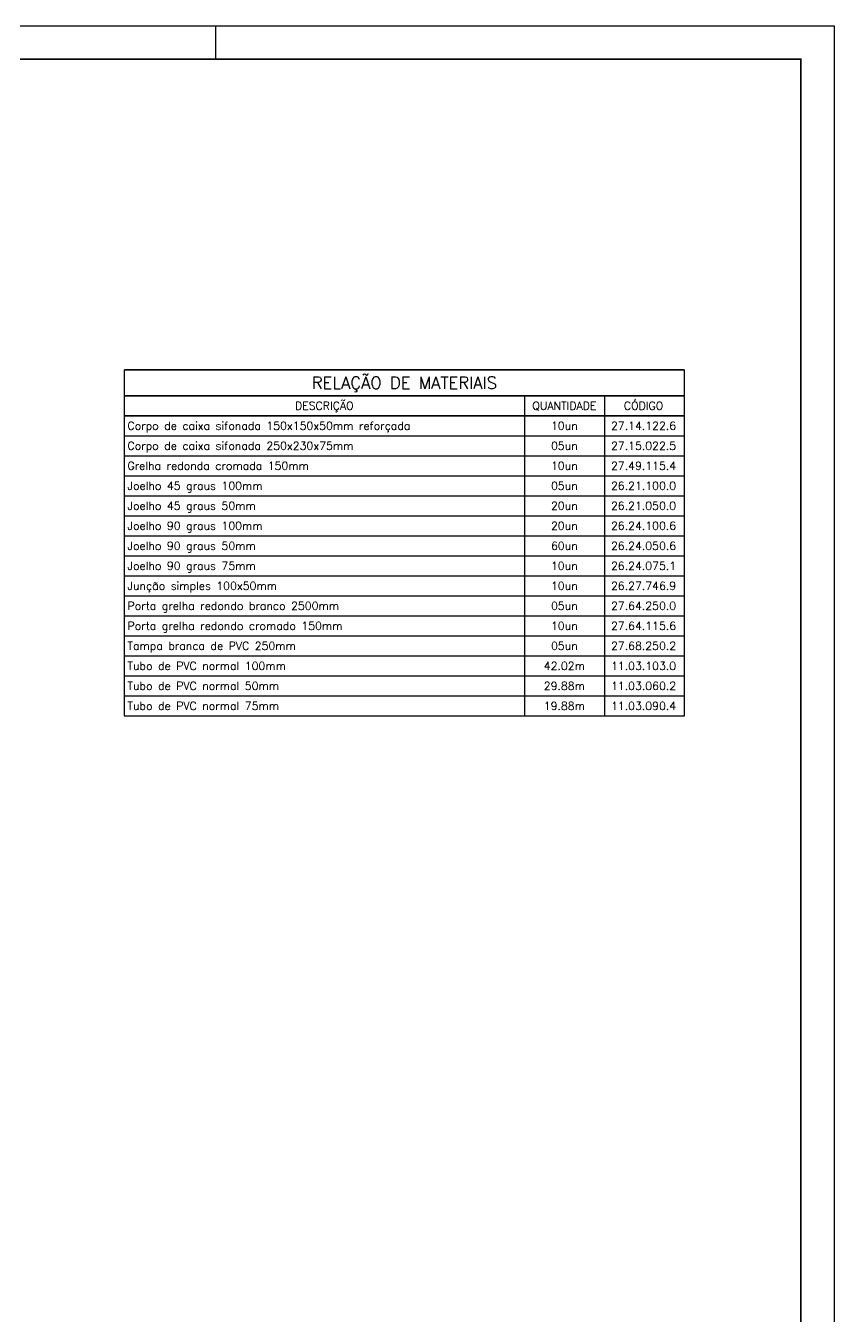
# Model space of a CAD drawing. Extents: x 241 to 398, y 106 to 179.
# Drawn here: x 267.01 to 279.14, y 120.94 to 140.29 of the extents above; entities that cross this region are included whole.
import ezdxf
from ezdxf.enums import TextEntityAlignment as Align

# ---------------------------------------------------------------- set-up
doc = ezdxf.new("R2010")
doc.units = 0
doc.layers.get('0').update_dxf_attribs({"linetype": 'CONTINUOUS'})
doc.layers.add('tigretxt', color=7, linetype='CONTINUOUS')
doc.styles.add('trgleg', font='romans.shx')

msp = doc.modelspace()

# ---------------------------------------------------------------- linework, layer by layer
for p, q in [((241.524, 140.2921), (279.1371, 140.2921)), ((269.8588, 140.2921), (269.8588, 139.7921)), ((279.1371, 140.2921), (279.1371, 105.5821))]:
    msp.add_line(p, q)
at = {"const_width": 0.0236}
msp.add_lwpolyline([(242.024, 139.7921), (278.6371, 139.7921), (278.6371, 106.0821), (242.024, 106.0821)], close=True, dxfattribs=at)
at = {"layer": 'tigretxt'}
for p, q in [((274.4897, 134.7453), (274.4897, 129.9453)), ((275.6897, 134.7453), (275.6897, 129.9453)), ((268.4897, 134.1453), (276.8897, 134.1453)), ((268.4897, 133.8453), (276.8897, 133.8453)), ((268.4897, 133.5453), (276.8897, 133.5453)), ((268.4897, 133.2453), (276.8897, 133.2453)), ((268.4897, 132.9453), (276.8897, 132.9453)), ((268.4897, 132.6453), (276.8897, 132.6453)), ((268.4897, 132.3453), (276.8897, 132.3453)), ((268.4897, 132.0453), (276.8897, 132.0453)), ((268.4897, 131.7453), (276.8897, 131.7453)), ((268.4897, 131.4453), (276.8897, 131.4453)), ((268.4897, 131.1453), (276.8897, 131.1453)), ((268.4897, 130.8453), (276.8897, 130.8453)), ((268.4897, 130.5453), (276.8897, 130.5453)), ((268.4897, 130.2453), (276.8897, 130.2453)), ((268.4897, 129.9453), (276.8897, 129.9453))]:
    msp.add_line(p, q, dxfattribs=at)
at = {"layer": 'tigretxt', "const_width": 0.024}
for points in [[(268.4897, 135.1353), (276.8897, 135.1353)], [(268.4897, 129.9453), (268.4897, 135.1353)], [(276.8897, 129.9453), (276.8897, 135.1353)], [(268.4897, 134.7453), (276.8897, 134.7453)], [(268.4897, 134.4453), (276.8897, 134.4453)]]:
    msp.add_lwpolyline(points, dxfattribs=at)

# ---------------------------------------------------------------- texts
at = {"layer": 'tigretxt', "color": 2, "style": 'trgleg'}
msp.add_text('RELAÇÃO DE MATERIAIS', height=0.18, dxfattribs=at).set_placement((272.6897, 134.9403), align=Align.MIDDLE_CENTER)
at = {"layer": 'tigretxt', "style": 'trgleg'}
for s, p in [('DESCRIÇÃO', (271.4897, 134.5953)), ('CÓDIGO', (276.2777, 134.5953)), ('QUANTIDADE', (275.0897, 134.5953)), ('10un', (275.0897, 134.2953)), ('27.14.122.6', (276.2777, 134.2953)), ('05un', (275.0897, 133.9953)), ('27.15.022.5', (276.2777, 133.9953)), ('10un', (275.0897, 133.6953)), ('27.49.115.4', (276.2777, 133.6953)), ('05un', (275.0897, 133.3953)), ('26.21.100.0', (276.2777, 133.3953)), ('20un', (275.0897, 133.0953)), ('26.21.050.0', (276.2777, 133.0953)), ('20un', (275.0897, 132.7953)), ('26.24.100.6', (276.2777, 132.7953)), ('60un', (275.0897, 132.4953)), ('26.24.050.6', (276.2777, 132.4953)), ('10un', (275.0897, 132.1953)), ('26.24.075.1', (276.2777, 132.1953)), ('10un', (275.0897, 131.8953)), ('26.27.746.9', (276.2777, 131.8953)), ('05un', (275.0897, 131.5953)), ('27.64.250.0', (276.2777, 131.5953)), ('10un', (275.0897, 131.2953)), ('27.64.115.6', (276.2777, 131.2953)), ('05un', (275.0897, 130.9953)), ('27.68.250.2', (276.2777, 130.9953)), ('42.02m', (275.0897, 130.6953)), ('11.03.103.0', (276.2777, 130.6953)), ('29.88m', (275.0897, 130.3953)), ('11.03.060.2', (276.2777, 130.3953)), ('19.88m', (275.0897, 130.0953)), ('11.03.090.4', (276.2777, 130.0953))]:
    msp.add_text(s, height=0.12, dxfattribs=at).set_placement(p, align=Align.MIDDLE_CENTER)
for s, p in [('Corpo de caixa sifonada 150x150x50mm reforçada', (268.5377, 134.2953)), ('Corpo de caixa sifonada 250x230x75mm', (268.5377, 133.9953)), ('Grelha redonda cromada 150mm', (268.5377, 133.6953)), ('Joelho 45 graus 100mm', (268.5377, 133.3953)), ('Joelho 45 graus 50mm', (268.5377, 133.0953)), ('Joelho 90 graus 100mm', (268.5377, 132.7953)), ('Joelho 90 graus 50mm', (268.5377, 132.4953)), ('Joelho 90 graus 75mm', (268.5377, 132.1953)), ('Junção simples 100x50mm', (268.5377, 131.8953)), ('Porta grelha redondo branco 2500mm', (268.5377, 131.5953)), ('Porta grelha redondo cromado 150mm', (268.5377, 131.2953)), ('Tampa branca de PVC 250mm', (268.5377, 130.9953)), ('Tubo de PVC normal 100mm', (268.5377, 130.6953)), ('Tubo de PVC normal 50mm', (268.5377, 130.3953)), ('Tubo de PVC normal 75mm', (268.5377, 130.0953))]:
    msp.add_text(s, height=0.12, dxfattribs=at).set_placement(p, align=Align.MIDDLE_LEFT)

doc.saveas('drawing.dxf')
